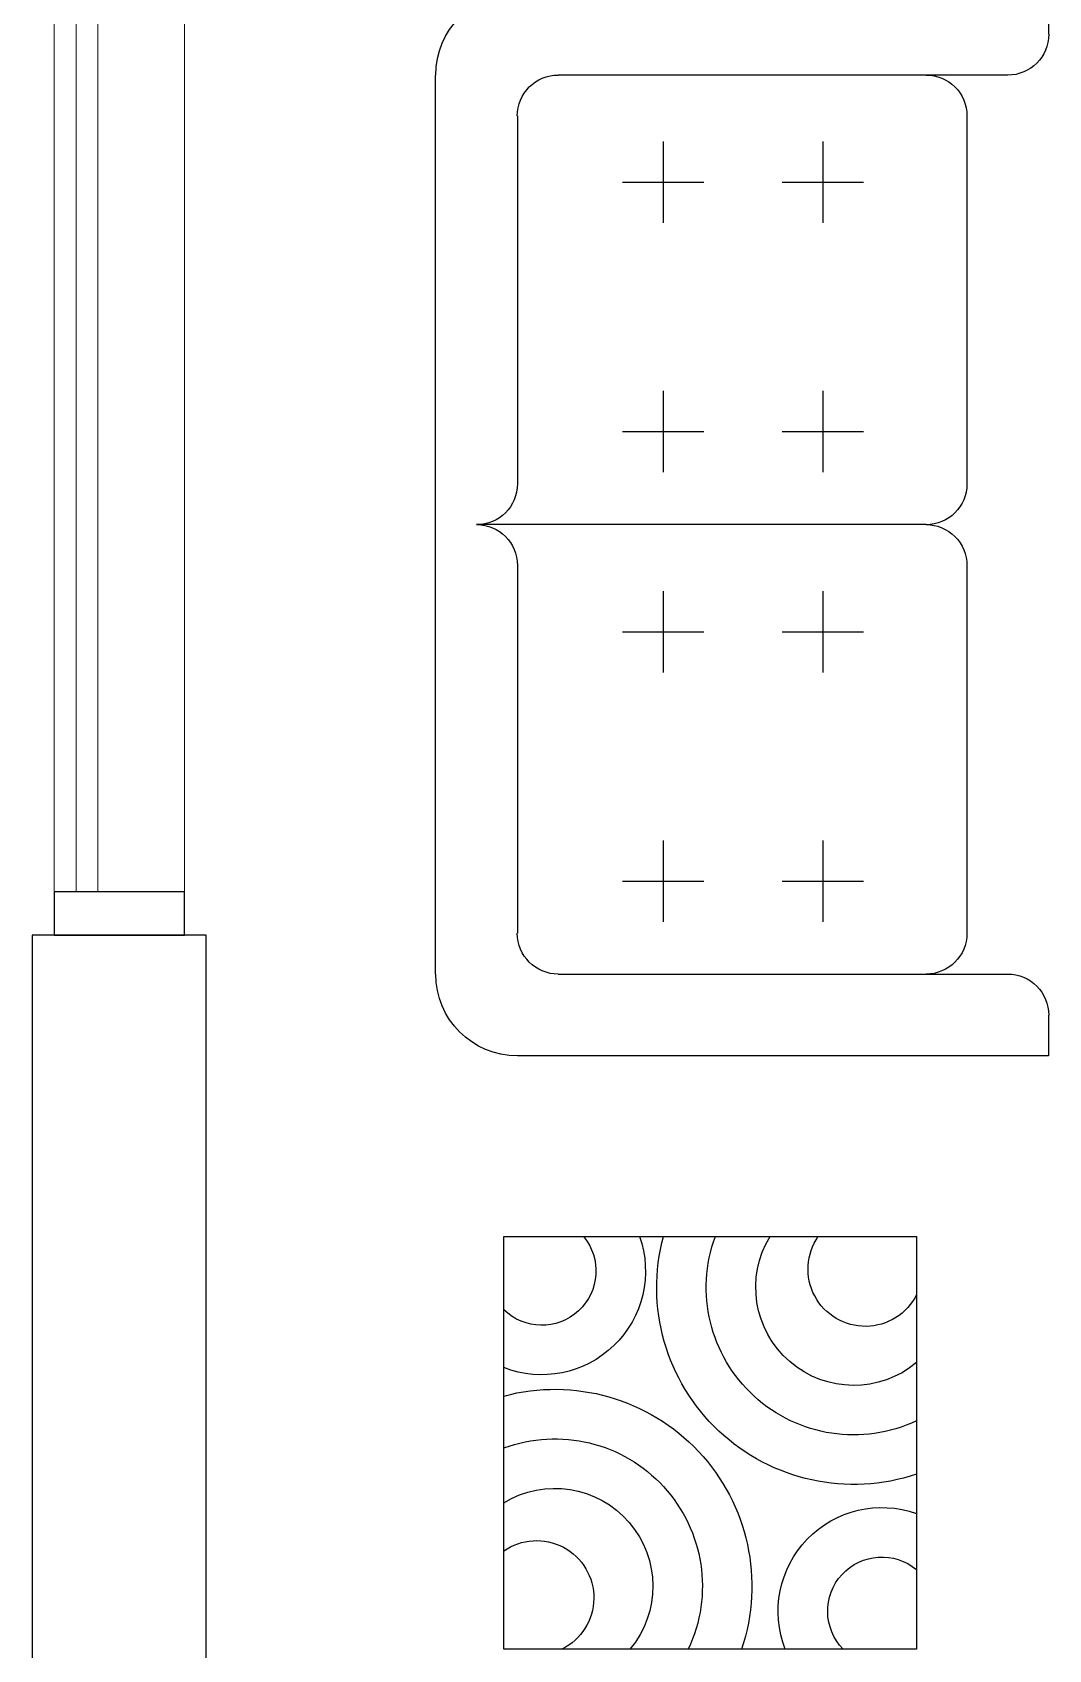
# Model space of a CAD drawing. Header units: millimetres. Extents: x 577 to 2337, y 236 to 943.
# Drawn here: x 2237.729 to 2238.898, y 470.296 to 472.157 of the extents above; entities that cross this region are included whole.
import ezdxf

# ---------------------------------------------------------------- set-up
doc = ezdxf.new("R2010")
doc.units = ezdxf.units.MM
doc.header["$LTSCALE"] = 0.01
doc.layers.add('06-Furn', color=4, linetype='Continuous')
for name, color, linetype, lineweight in [('A-GLAZ-CURT', 131, 'Continuous', 9), ('A-GLAZ-CWMG', 4, 'Continuous', 9), ('A-WALL', 1, 'Continuous', 9)]:
    doc.layers.add(name, color=color, linetype=linetype, lineweight=lineweight)

# ---------------------------------------------------------------- blocks, each defined once
blk = doc.blocks.new('System Panel - Glazed-383319-Level 2')
at = {"layer": 'A-GLAZ-CURT', "lineweight": 18}
for p, q in [((0.5875, 0.0495), (-0.5875, 0.0495)), ((-0.5875, 0.0495), (-0.5875, 0.0245)), ((0.5875, 0.0245), (0.5875, 0.0495)), ((-0.5875, 0.0245), (0.5875, 0.0245))]:
    blk.add_line(p, q, dxfattribs=at)
blk = doc.blocks.new('Rectangular Mullion - 50 x 150mm-383317-Level 2')
at = {"layer": 'A-GLAZ-CWMG'}
for p, q in [((-10.5934, 0.7902), (-10.5934, -0.3848)), ((-10.4434, 0.7902), (-10.4434, -0.3848))]:
    blk.add_line(p, q, dxfattribs=at)
blk = doc.blocks.new('Rectangular Mullion - 50 x 150mm-375771-Level 2')
at = {"layer": 'A-GLAZ-CWMG', "lineweight": 25}
for p, q in [((0, 0.075), (-0.05, 0.075)), ((-0.05, 0.075), (-0.05, -0.075)), ((0, -0.075), (0, 0.075)), ((-0.05, -0.075), (0, -0.075))]:
    blk.add_line(p, q, dxfattribs=at)

msp = doc.modelspace()

# ---------------------------------------------------------------- linework, layer by layer
at = {"layer": '06-Furn', "color": 243, "true_color": 0xb17b82}
for p, q in [((2238.8981, 472.2019), (2238.8981, 472.1549)), ((2238.1927, 471.0733), (2238.1927, 472.1079)), ((2238.8511, 472.1079), (2238.3338, 472.1079)), ((2238.2868, 472.0609), (2238.2868, 471.6376)), ((2238.8041, 472.0609), (2238.8041, 471.6376)), ((2238.4545, 472.0314), (2238.4545, 471.9378)), ((2238.6381, 472.0314), (2238.6381, 471.9378)), ((2238.4077, 471.9846), (2238.5012, 471.9846)), ((2238.5913, 471.9846), (2238.6849, 471.9846)), ((2238.4545, 471.7444), (2238.4545, 471.6508)), ((2238.6381, 471.7444), (2238.6381, 471.6508)), ((2238.4077, 471.6976), (2238.5012, 471.6976)), ((2238.5913, 471.6976), (2238.6849, 471.6976)), ((2238.757, 471.5906), (2238.2398, 471.5906)), ((2238.2868, 471.5436), (2238.2868, 471.1204)), ((2238.8041, 471.5436), (2238.8041, 471.1204)), ((2238.4545, 471.5141), (2238.4545, 471.4206)), ((2238.6381, 471.5141), (2238.6381, 471.4206)), ((2238.4077, 471.4674), (2238.5012, 471.4674)), ((2238.5913, 471.4674), (2238.6849, 471.4674)), ((2238.4545, 471.2271), (2238.4545, 471.1335)), ((2238.6381, 471.2271), (2238.6381, 471.1335)), ((2238.4077, 471.1803), (2238.5012, 471.1803)), ((2238.5913, 471.1803), (2238.6849, 471.1803)), ((2238.3338, 471.0733), (2238.8511, 471.0733)), ((2238.8981, 471.0263), (2238.8981, 470.9793)), ((2238.8981, 470.9793), (2238.2868, 470.9793))]:
    msp.add_line(p, q, dxfattribs=at)
at = {"layer": '06-Furn', "color": 17, "true_color": 0x814731}
for p, q in [((2238.2711, 470.2966), (2238.2711, 470.7716)), ((2238.2711, 470.7716), (2238.7461, 470.7716)), ((2238.7461, 470.7716), (2238.7461, 470.2966)), ((2238.7461, 470.2966), (2238.2711, 470.2966))]:
    msp.add_line(p, q, dxfattribs=at)
at = {"layer": '06-Furn', "color": 243, "true_color": 0xb17b82, "extrusion": (0, 0, -1)}
for centre, major_axis, start_param, end_param in [((2238.2868, 472.1079), (-0.0665, -0.0665), 0.785398, 2.356194), ((2238.8511, 472.1549), (-0.0333, -0.0333), 3.926991, 5.497787), ((2238.3338, 472.0609), (-0.0333, -0.0333), 0.785398, 2.356194), ((2238.757, 472.0609), (-0.0333, -0.0333), 2.356194, 3.926991), ((2238.2398, 471.6376), (-0.0333, -0.0333), 3.926991, 5.497787), ((2238.757, 471.6376), (0.0333, -0.0333), 5.497787, 7.068583), ((2238.2398, 471.5436), (0.0333, -0.0333), 3.926991, 5.497787), ((2238.757, 471.5436), (-0.0333, -0.0333), 2.356194, 3.926991), ((2238.3338, 471.1204), (0.0333, -0.0333), 0.785398, 2.356194), ((2238.757, 471.1204), (0.0333, -0.0333), 5.497787, 7.068583), ((2238.2868, 471.0733), (-0.0665, -0.0665), -0.785398, 0.785398), ((2238.8511, 471.0263), (-0.0333, -0.0333), 2.356194, 3.926991)]:
    msp.add_ellipse(centre, major_axis=major_axis, ratio=1, start_param=start_param, end_param=end_param, dxfattribs=at)
at = {"layer": '06-Furn', "color": 17, "true_color": 0x814731, "extrusion": (0, 0, -1)}
for centre, major_axis, start_param, end_param in [((2238.3148, 470.7317), (0.0844, -0.0844), -1.126137, 1.159602), ((2238.3148, 470.7317), (0.0441, 0.0441), 0.091797, 3.130585), ((2238.6738, 470.7128), (0.1603, -0.1603), 0.460684, 2.618423), ((2238.6738, 470.7128), (0.12, 0.12), 1.915927, 4.280608), ((2238.6738, 470.7128), (0.0797, -0.0797), 0.088712, 2.90468), ((2238.6871, 470.7339), (0.0466, 0.0466), 1.245857, 4.536641), ((2238.3299, 470.3689), (0.1603, -0.1603), 3.664762, 5.822501), ((2238.3299, 470.3689), (0.12, -0.12), 3.573374, 5.938055), ((2238.3299, 470.3689), (0.0797, -0.0797), 3.378505, 6.194473), ((2238.7062, 470.3402), (0.0844, -0.0844), 1.981991, 4.26773), ((2238.3088, 470.3556), (0.0466, 0.0466), 4.888137, 8.178921), ((2238.7062, 470.3402), (0.0441, -0.0441), 1.581804, 4.620592)]:
    msp.add_ellipse(centre, major_axis=major_axis, ratio=1, start_param=start_param, end_param=end_param, dxfattribs=at)
at = {"layer": 'A-WALL', "lineweight": 25}
for p, q in [((2237.9286, 471.1181), (2237.7286, 471.1181)), ((2237.7286, 471.1181), (2237.7286, 470.2181)), ((2237.9286, 470.0181), (2237.9286, 471.1181))]:
    msp.add_line(p, q, dxfattribs=at)

# ---------------------------------------------------------------- block references
at = {"layer": 'A-GLAZ-CURT', "rotation": 89.99999999999984}
msp.add_blockref('System Panel - Glazed-383319-Level 2', (2237.8286, 471.7556), dxfattribs=at)
at = {"layer": 'A-GLAZ-CWMG'}
msp.add_blockref('Rectangular Mullion - 50 x 150mm-383317-Level 2', (2248.3471, 471.5529), dxfattribs=at)
at = {"layer": 'A-GLAZ-CWMG', "rotation": 269.9999999999998}
msp.add_blockref('Rectangular Mullion - 50 x 150mm-375771-Level 2', (2237.8286, 471.1181), dxfattribs=at)

doc.saveas('drawing.dxf')
